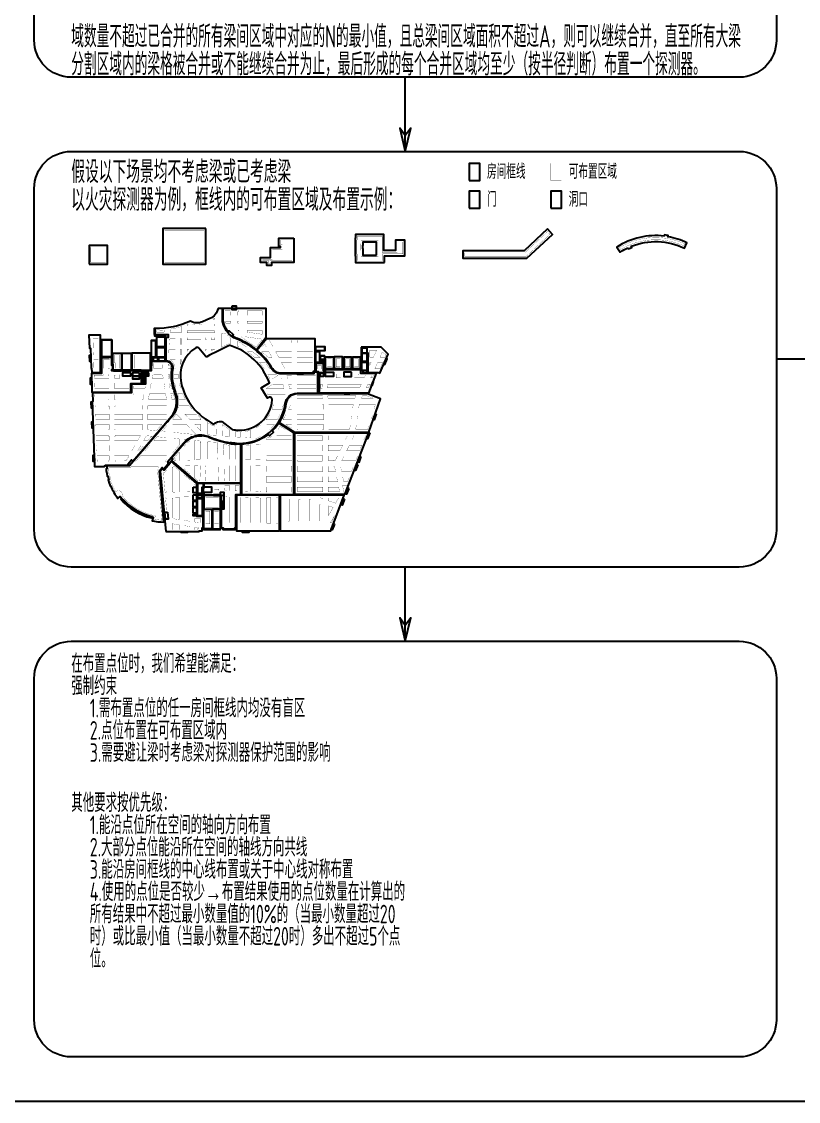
# Model space of a CAD drawing. Header units: millimetres. Extents: x 0 to 4164250, y 0 to 1261500.
# Drawn here: x 128868 to 338195, y 0 to 290994 of the extents above; entities that cross this region are included whole.
import ezdxf
from ezdxf.enums import TextEntityAlignment as Align

# ---------------------------------------------------------------- set-up
doc = ezdxf.new("R2010")
doc.units = ezdxf.units.MM
doc.header["$LTSCALE"] = 1000
doc.linetypes.add('HIDDEN', pattern=[9.525, 6.35, -3.175])
for name, color, linetype in [('AD-AREA-OUTL', 31, 'Continuous'), ('AE-HOLE', 201, 'Continuous'), ('C-SHET-SHET', 144, 'Continuous'), ('E-UNIV-DIAG', 2, 'Continuous'), ('E-UNIV-NOTE', 6, 'Continuous'), ('可布置区域', 3, 'Continuous'), ('可布置区域（吸顶）', 3, 'Continuous'), ('房间框线', 30, 'Continuous'), ('门窗框线', 114, 'Continuous')]:
    doc.layers.add(name, color=color, linetype=linetype)
doc.styles.add('TH-STYLE3', font='tssdeng.shx', dxfattribs={"width": 0.65, "bigfont": 'tssdchn.shx'})

msp = doc.modelspace()

# ---------------------------------------------------------------- linework, layer by layer
at = {"layer": 'AD-AREA-OUTL'}
for points in [[(151861.88, 171242.61), (151861.89, 170492.66), (151625.1, 170492.66), (151670.88, 170055.6), (151802.63, 169173.83), (151948.27, 168472.31), (152142.06, 168518.29), (152402.3, 167521.65), (152210.21, 167465.65), (152491.88, 166592.43), (152823.1, 165748.55), (152827.01, 165739.35), (152919.05, 165778.44, 0.060061963), (154801.45, 162515.44), (155465.5, 163046.98), (156099.43, 162280.87, 0.126743345), (163436.94, 157612.3), (163997.56, 157469.65), (164003.05, 157468.37), (164011.29, 157503.83), (164303.51, 157435.96), (164079.93, 156473.33), (164684.11, 156350.93), (165566.47, 156223.2), (166475.38, 156144.75), (167232.34, 156121.17), (166020.27, 169908.78), (166777.42, 170786.18), (167231.67, 170394.18), (168362.02, 171704.07), (168362.02, 172174.49), (168140.45, 172365.69), (172494.25, 177410.97, -0.152021144), (175622.01, 179359.31, -0.072967074), (177411.19, 179556.37, -0.095966598), (179708.77, 179024.87, 0.034470114), (182280.89, 178086.67, 0.033817269), (184956.69, 177507.27, 0.022939562), (186747.74, 177327.99, 0.026827212), (188161.36, 177315.25, 0.036888367), (189948.77, 177527.82, 0.063254514), (192949.41, 178517.06, 0.055680586), (195274.49, 179961.97, 0.040683964), (196766.94, 181348.47, 0.036628578), (197881.38, 182761.98, 0.014108749), (198267.3, 183369.13, 0.03662859), (199074.07, 184978.2, 0.063674577), (199910.91, 188069.68, -0.373636224), (203082.28, 190842.61), (208712.02, 190842.61), (208712.02, 196492.61), (207612.02, 196492.61), (207612.02, 196042.61), (198909, 196042.61, -0.263529203), (196163.82, 197597.46, 0.034531757), (194689.52, 199710.69, 0.024331231), (193493.41, 201055.79, 0.081947128), (188596.82, 204639.3, 0.024331231), (186952.97, 205372.61, -0.307417986), (182962.02, 211164.33), (182962.02, 213642.61), (181804.05, 213642.61, -0.246120268), (179632.51, 210963.75), (177632.51, 210101.7, -0.232535743), (174358.39, 210265.5, -0.108464558), (164812.02, 208292.61), (164812.02, 206692.61), (168362.02, 206692.61), (168362.02, 205892.61), (167762.02, 205892.61), (167762.02, 199592.61, -0.471872406), (169589.46, 197485.59, 0.086633803), (169610.79, 193613.2, 0.033564408), (170045.34, 191878.46, 0.008192837), (170442.36, 190715.32, -0.290445672), (168942.79, 184009.96, 0.036712269), (167766.82, 182647.21), (165337.44, 179832), (164161.46, 178469.25), (157925.26, 171242.61)], [(194712.02, 205729.38), (192127.29, 202576.79, 0.054873363), (188678.4, 204822.17, 0.02394224), (187034.54, 205555.47, -0.026927145), (186324.99, 205877.08, -0.03976702), (185650.08, 206299.17), (185946.49, 206621.89), (184841.74, 207636.56), (184553.14, 207322.33, -0.175482196), (183162.02, 211163.97), (183162.02, 213742.61), (194712.02, 213742.61)], [(182794.14, 183252.11), (185612.29, 181050.33, 0.02233398), (187298.79, 180907.03, 0.405015708), (196390.71, 189036, 0.630813976), (195319.93, 189644.64, -0.025087001), (195152.96, 189540.31), (193457.22, 192254.06), (195629.55, 193611.48, 0.234123038), (185096.92, 203693, 0.196520459), (184606.77, 203651.46, -0.000160731), (178815.11, 200692.62, -0.358308477), (178380.73, 200787.99, -0.000187057), (176668.18, 202966.63, 0.381789356), (175815.49, 203117.89, 0.320902462), (171852.13, 193635.48, 0.227112064), (180666.31, 182550.83, -0.193706044)], [(194859.31, 205592.61), (207912.02, 205592.61), (207912.02, 196692.61), (207412.02, 196692.61), (207412.02, 196242.61), (198908.82, 196242.61, -0.263559575), (196335.91, 197700.59, 0.034911741), (194839.15, 199843.74, 0.023703058), (193643.03, 201188.85, 0.024950908), (192279.51, 202450.65)], [(167762.02, 199392.61), (163837.33, 199392.61), (163812.02, 196842.61), (162262.02, 196842.61), (162262.02, 193292.61), (158512.02, 193292.61), (158512.02, 190942.61), (147941.53, 190942.61), (148022.02, 188589.11), (147922.56, 188585.71), (148518.64, 171142.61), (151175.62, 171142.65), (151175.62, 171242.63), (151462.02, 171242.63), (151462.02, 171442.61), (157833.68, 171442.61), (157492.99, 171736.6), (158472.97, 172872.22), (158813.66, 172578.23), (168791.37, 184140.63), (169188.22, 184600.5, 0.275125234), (170256.94, 190645.11, -0.015821003), (169854.03, 191820.13, -0.026668966), (169414.09, 193577, -0.093537814), (169392.38, 197519.62, 0.472698839)], [(198254.11, 182967.15), (202391.07, 180342.61), (222406.06, 180342.61), (225544.09, 189291.36), (222090.18, 190642.61), (203102.27, 190642.61, 0.375528552), (200108.36, 188042.33, -0.063674577), (199258.27, 184901.88, -0.03662859), (198438.38, 183266.64, -0.014094469)], [(169271.85, 173370.65), (169612.54, 173076.66), (169287.59, 172700.1), (176249.21, 166692.61), (187962.02, 166692.61), (187962.02, 177107.61, -0.021143232), (186727.81, 177128.79, -0.020165528), (184936.75, 177308.06, -0.070822888), (179627.95, 178843.24, 0.097129433), (177433.33, 179355.37, 0.072777057), (175644.15, 179158.31, 0.15346618), (172645.66, 177280.3)]]:
    msp.add_lwpolyline(points, format="xyb", close=True, dxfattribs=at)
for points in [[(185612.02, 214392.62), (186712.02, 214392.62), (186712.02, 213292.62), (185612.02, 213292.62)], [(150162.02, 196392.61), (150162.02, 206492.61), (147009.47, 206492.61), (147128.4, 203015.27), (147428.23, 203025.53), (147614.45, 197580.43), (147714.39, 197583.85), (147755.13, 196392.61)], [(153212.02, 200642.61), (150362.02, 200642.61), (150362.02, 205242.61), (153212.02, 205242.61)], [(165062.02, 205092.61), (163812.02, 205092.61), (163812.02, 200592.61), (165062.02, 200592.61)], [(164812.02, 206592.61), (167561.48, 206592.61), (167561.48, 206192.61), (164812.02, 206192.61)], [(165262.02, 203392.61), (167562.02, 203392.61), (167562.02, 205992.61), (165262.02, 205992.61)], [(153412.02, 201632.61), (155762.02, 201632.61), (155762.02, 197042.61), (153562.02, 197042.61), (153562.02, 198542.61), (153412.02, 198542.61)], [(155962.02, 201632.61), (158412.02, 201632.61), (158412.02, 197042.61), (155962.02, 197042.61)], [(163612.02, 201632.61), (158612.02, 201632.61), (158612.02, 197042.61), (163612.02, 197042.61)], [(165262.02, 203192.61), (167562.02, 203192.61), (167562.02, 200592.61), (165262.02, 200592.61)], [(208112.02, 203442.61), (210562.02, 203442.61), (210562.02, 202292.61), (208112.02, 202292.61)], [(209112.02, 199092.61), (208112.02, 199092.61), (208112.02, 202092.61), (209112.02, 202092.61)], [(210562.02, 200942.61), (209312.02, 200942.61), (209312.02, 199942.61), (210562.02, 199942.61)], [(220362.02, 203212.61), (220362.02, 201742.61), (222162.02, 201742.61), (222162.02, 196442.61), (224919.74, 196442.61), (225434.08, 196233.14), (227630.68, 201341.13), (225759.21, 203212.61)], [(221962.04, 201542.61), (220362.02, 201542.61), (220362.02, 199442.61), (221962.04, 199442.61)], [(161212.02, 196842.61), (153212.02, 196842.61), (153212.02, 197242.61), (153462.02, 197242.61), (153462.02, 198342.61), (153212.02, 198342.61), (153212.02, 200442.61), (150362.02, 200442.61), (150362.02, 196192.61), (147661.92, 196192.61), (147834.63, 191142.61), (158312.02, 191142.61), (158312.02, 193492.61), (161212.02, 193492.61)], [(167562.02, 200392.61), (163812.02, 200392.61), (163812.02, 199592.61), (167562.02, 199592.61)], [(208112.02, 198892.61), (208112.02, 196692.61), (208812.02, 196692.61), (208812.02, 196442.61), (210562.02, 196442.61), (210562.02, 198892.61)], [(209312.02, 199742.61), (210562.02, 199742.61), (210562.02, 199092.61), (209312.02, 199092.61)], [(210762.02, 200612.61), (212912.02, 200612.61), (212912.02, 197452.61), (210762.02, 197452.61)], [(213112.02, 197442.61), (215362.02, 197442.61), (215362.02, 200612.61), (213112.02, 200612.61)], [(215662.02, 197432.61), (217812.02, 197432.61), (217812.02, 200602.61), (215662.02, 200602.61)], [(218012.02, 197432.61), (220162.02, 197432.61), (220162.02, 200602.61), (218012.02, 200602.61)], [(221962.02, 196442.61), (221961.8, 199242.18), (220362.02, 199242.61), (220362.02, 196942.62), (220862.04, 196942.61), (220862.04, 196442.61)], [(162062.02, 196842.61), (161412.02, 196842.61), (161412.02, 193492.61), (162062.02, 193492.61)], [(222329.52, 190842.61), (209012.02, 190842.61), (209012.02, 196042.61), (209262.02, 196042.61), (209262.02, 196342.61), (210062.02, 196342.61), (210062.01, 196242.61), (210762.01, 196242.61), (210762.02, 197242.61), (220162.02, 197242.61), (220162.02, 196242.61), (224390.67, 196242.61)], [(202462.02, 180142.61), (222379.19, 180142.61), (215867.03, 163542.61), (202462.02, 163542.61)], [(167704.93, 153592.61), (176762.02, 153592.61), (176762.02, 153792.61), (177562.02, 153792.61), (177562.02, 154542.61), (177762.02, 154542.61), (177762.02, 157592.61), (176112.02, 157592.61), (176112.02, 166546.82), (169156.93, 172548.69), (168763.22, 172092.45), (168876.78, 171994.45), (167252.42, 170112.1), (166798.17, 170504.1), (166226.9, 169842.1)], [(176312.02, 163892.61), (177562.02, 163892.61), (177562.02, 165492.61), (177862.02, 165492.61), (177862.02, 166492.61), (176312.02, 166492.61)], [(187962.02, 163542.61), (187962.02, 166492.61), (177962.02, 166492.61), (177962.02, 165292.61), (177762.02, 165292.61), (177762.04, 164192.62), (177962, 164192.62), (177962.02, 163442.61), (182462.01, 163442.61), (182462.02, 164192.61), (183362.02, 164192.61), (183362.02, 159592.61), (182662.02, 159592.61), (182662.02, 154542.61), (183162.05, 154542.61), (183162.05, 154342.61), (186362.05, 154342.51), (186362.05, 154542.61), (186562.02, 154542.61), (186562.02, 163542.61)], [(176312.02, 163692.61), (177762.02, 163692.61), (177762.02, 162642.61), (176312.02, 162642.61)], [(177962.02, 159572.61), (182462.02, 159572.61), (182462.02, 163242.61), (177962.02, 163242.61)], [(183262.02, 161692.61), (182662.02, 161692.61), (182662.02, 163392.62), (183262.02, 163392.62)], [(198362.02, 163342.61), (186762.02, 163342.61), (186762.02, 153792.61), (198362.02, 153792.61)], [(215787.87, 163342.61), (198562.02, 163342.61), (198562.02, 153792.61), (212156.7, 153792.61)], [(176312.02, 162442.61), (177762.02, 162442.61), (177762.02, 157792.61), (176312.02, 157792.61)], [(183262.02, 161492.61), (182662.02, 161492.61), (182662.02, 159792.61), (183262.02, 159792.61)], [(177962.02, 159572.61), (180112.02, 159572.61), (180112.02, 154342.61), (177962.02, 154342.61)], [(180311.5, 154342.61), (182462.02, 154342.61), (182462.02, 159572.61), (180311.5, 159572.61)]]:
    msp.add_lwpolyline(points, close=True, dxfattribs=at)
msp.add_lwpolyline([(188162.02, 177115.07), (188162.02, 163542.61), (202262.02, 163542.61), (202262.02, 180187.62), (198146.25, 182798.72, -0.003830145), (198038.85, 182637.83, -0.03568477), (196924.41, 181224.32, -0.013480636), (196452.51, 180733.69), (196755.44, 180387.23), (195626.2, 179399.9), (195323.29, 179746.35, -0.11787199), (189972.45, 177328.7, -0.035684688), (188185.04, 177116.14, -0.000456264), (188162.02, 177115.07, 1.218045454)], format="xyb", dxfattribs=at)
at = {"layer": 'AE-HOLE'}
for points in [[(271478.84, 240679.94), (274328.84, 240679.94), (274328.84, 245279.94), (271478.84, 245279.94)], [(150362.02, 200642.61), (153212.02, 200642.61), (153212.02, 205242.61), (150362.02, 205242.61)], [(165062.02, 200592.6), (163912.02, 200592.6), (163912.02, 205092.6), (165062.02, 205092.6)], [(165262.02, 203392.61), (167562.02, 203392.61), (167562.02, 205992.61), (165262.02, 205992.61)], [(167562.02, 203192.61), (165262.02, 203192.61), (165262.02, 200592.61), (167562.02, 200592.61)], [(210462.02, 202292.6), (208112.02, 202292.6), (208112.02, 203442.61), (210462.02, 203442.61)], [(208112.02, 202092.6), (209112.02, 202092.6), (209112.02, 199092.6), (208112.02, 199092.6)], [(209312.02, 200942.61), (210462.02, 200942.61), (210462.02, 199942.61), (209312.02, 199942.61)], [(220562.01, 199442.48), (221962.48, 199442.48), (221962.48, 201542.71), (220562.01, 201542.71)], [(221962.02, 202942.6), (220562.02, 202942.6), (220562.02, 201742.58), (221962.02, 201742.58)], [(165562.36, 200392.65), (164362.02, 200392.65), (164362.02, 199592.57), (165562.36, 199592.57)], [(167562.02, 200392.61), (165761.98, 200392.61), (165761.98, 199592.43), (167562.02, 199592.43)], [(209312.02, 199742.61), (210462.02, 199742.61), (210462.02, 199092.61), (209312.02, 199092.61)], [(210462.02, 198892.6), (210112.02, 198892.6), (210112.02, 196942.59), (210462.02, 196942.59)], [(220562.06, 199242.55), (221961.98, 199242.55), (221961.98, 196942.67), (220562.06, 196942.67)], [(160613.59, 195342.61), (158712.02, 195342.61), (158712.02, 194692.6), (160613.59, 194692.6)], [(162012.02, 196242.61), (161412.02, 196242.61), (161412.02, 195542.61), (162012.02, 195542.61)], [(163162.02, 196342.6), (162562.04, 196342.6), (162562.04, 195542.64), (163162.02, 195542.64)], [(209362.11, 196242.61), (210212.02, 196242.61), (210212.02, 195392.63), (209362.11, 195392.63)], [(210762.02, 196542.6), (212912.02, 196542.6), (212912.02, 195392.6), (210762.02, 195392.6)], [(176312.02, 163892.61), (177562.02, 163892.61), (177562.02, 165492.61), (177862.02, 165492.61), (177862.02, 166492.61), (176312.02, 166492.61)], [(175062.02, 165492.61), (176112.02, 165492.61), (176112.02, 164042.61), (175062.02, 164042.61)], [(175062.03, 163492.61), (176112.02, 163492.61), (176112.02, 161942.61), (175062.03, 161942.61)], [(177561.84, 163392.58), (176312.02, 163392.58), (176312.02, 162642.61), (177561.84, 162642.61)], [(177962.02, 165492.59), (177962.02, 165292.61), (177762.02, 165292.61), (177762.04, 164192.63), (180112.02, 164192.6), (180112.02, 165492.67)], [(175062.07, 161742.6), (176112.02, 161742.6), (176112.02, 160242.61), (175062.07, 160242.61)], [(176312.02, 162442.61), (177562.04, 162442.61), (177562.04, 157792.6), (176312.02, 157792.6)], [(175062.02, 160042.61), (176112.02, 160042.61), (176112.02, 158492.6), (175062.02, 158492.6)], [(175062.06, 158292.6), (176112.02, 158292.6), (176112.02, 157792.61), (175062.06, 157792.61)]]:
    msp.add_lwpolyline(points, close=True, dxfattribs=at)
msp.add_lwpolyline([(182794.14, 183252.11), (185612.29, 181050.33, 0.02233398), (187298.79, 180907.03, 0.405015708), (196390.71, 189036, 0.630813976), (195319.93, 189644.64, -0.025087001), (195152.96, 189540.31), (193457.22, 192254.06), (195629.55, 193611.48, 0.234123038), (185096.92, 203693, 0.196520459), (184606.77, 203651.46, -0.000160731), (178815.11, 200692.62, -0.358308477), (178380.73, 200787.99, -0.000187057), (176668.18, 202966.63, 0.381789356), (175815.49, 203117.89, 0.320902462), (171852.13, 193635.48, 0.227112064), (180666.31, 182550.83, -0.193706044)], format="xyb", close=True, dxfattribs=at)
for points, elevation in [([(158312.02, 196342.6), (156062.02, 196342.6), (156062.02, 195542.61), (158312.02, 195542.61)], 0), ([(160611.97, 196342.6), (158712.03, 196342.6), (158712.03, 195542.63), (160611.97, 195542.63)], 0), ([(217812.02, 196542.6), (215662.02, 196542.6), (215662.02, 195392.57), (217812.02, 195392.57)], 0), ([(168200.11, 158815.57), (168366.49, 156922.87), (167669.28, 156861.57), (167503.93, 158754.36)], -0.01)]:
    msp.add_lwpolyline(points, close=True, dxfattribs=dict(at, elevation=elevation))
at = {"layer": 'C-SHET-SHET'}
msp.add_lwpolyline([(0, 1261500), (594500, 1261500), (594500, 0), (0, 0)], close=True, dxfattribs=at)
at = {"layer": 'E-UNIV-DIAG'}
for points in [[(322250, 276000), (142250, 276000, -0.414213562), (132250, 286000), (132250, 378000, -0.414213562), (142250, 388000), (322250, 388000, -0.414213562), (332250, 378000), (332250, 286000, -0.414213562)], [(322250, 144000), (142250, 144000, -0.414213562), (132250, 154000), (132250, 246000, -0.414213562), (142250, 256000), (322250, 256000, -0.414213562), (332250, 246000), (332250, 154000, -0.414213562)], [(322250, 12000), (142250, 12000, -0.414213562), (132250, 22000), (132250, 114000, -0.414213562), (142250, 124000), (322250, 124000, -0.414213562), (332250, 114000), (332250, 22000, -0.414213562)]]:
    msp.add_lwpolyline(points, format="xyb", close=True, dxfattribs=at)
for points in [[(232250, 256000), (232250, 276000)], [(232250, 256000), (233750, 262276.24), (232250, 260276.24), (230750, 262276.24), (232250, 256000)], [(382250, 200000), (332250, 200000)], [(232250, 124000), (232250, 144000)], [(232250, 124000), (233750, 130276.24), (232250, 128276.24), (230750, 130276.24), (232250, 124000)]]:
    msp.add_lwpolyline(points, dxfattribs=at)
at = {"layer": '可布置区域', "linetype": 'HIDDEN', "const_width": 50, "elevation": 0}
for points in [[(185162.02, 212792.62), (185112.02, 212792.62), (185112.02, 213242.61), (183662.02, 213242.61), (183662.02, 211842.61), (185162.02, 211842.61)], [(187362.02, 213042.61), (187212.02, 213042.61), (187212.02, 212792.62), (187162.02, 212792.62), (187162.02, 211842.61), (187362.02, 211842.61)], [(193712.04, 212992.62), (193712.02, 212992.62), (193712.02, 213042.61), (189662.02, 213042.61), (189662.02, 211842.61), (193712.04, 211842.61)], [(187362.02, 210242.61), (187162.02, 210242.61), (187162.02, 209742.61), (187362.02, 209742.61)], [(193712.04, 210242.61), (189662.02, 210242.61), (189662.02, 209742.61), (193712.04, 209742.61)], [(180862.02, 207657.6), (173462.02, 207657.61), (173462.02, 207102.61), (180862.02, 207102.6)], [(187362.02, 207742.61), (187212.02, 207742.61), (187212.02, 207654.32), (187362.02, 207632.89)], [(193712.04, 207742.61), (189662.02, 207742.61), (189662.02, 207304.31), (193712.04, 206725.72)], [(170312.02, 205492.61), (168862.02, 205492.61), (168862.02, 205392.61), (168713.2, 205392.61), (168637.69, 203942.6), (170312.02, 203942.6)], [(171962.02, 205492.61), (171612.02, 205492.61), (171612.02, 203942.6), (171962.02, 203942.6)], [(177212.02, 205802.61), (173462.02, 205802.61), (173462.02, 205242.62), (177212.02, 205242.61)], [(178739.72, 205802.61), (178512.02, 205802.61), (178512.02, 205242.61), (178739.72, 205242.61)], [(180862.02, 205802.6), (180039.72, 205802.61), (180039.72, 205242.61), (180862.02, 205242.61)], [(194341.32, 204173.82), (193617.77, 203292.61), (194820.62, 203292.61)], [(201662.02, 204592.62), (201512.02, 204592.62), (201512.02, 205092.61), (195662.93, 205092.61), (196641.98, 203292.61), (201662.02, 203292.61)], [(207312.02, 205092.61), (203212.02, 205092.61), (203212.02, 204592.62), (203062.02, 204592.62), (203062.02, 203292.61), (207312.02, 203292.61)], [(155262.02, 201132.61), (153912.02, 201132.61), (153912.02, 199042.61), (154062.02, 199042.61), (154062.02, 197592.61), (154112.02, 197592.61), (154112.02, 197542.61), (155262.02, 197542.61)], [(157812.02, 201132.61), (156462.02, 201132.61), (156462.02, 197542.61), (157812.02, 197542.61)], [(163112.02, 201132.61), (159212.02, 201132.61), (159212.02, 197592.61), (159212.02, 197592.61), (159212.02, 197542.61), (162727.58, 197542.61), (162727.58, 197542.61), (163112.02, 197542.61)], [(170312.02, 202642.6), (168569.99, 202642.6), (168491.88, 201142.6), (170312.02, 201142.6)], [(171962.02, 202642.6), (171612.02, 202642.6), (171612.02, 201142.6), (171962.02, 201142.6)], [(173959.99, 202714.94), (173462.02, 202714.94), (173462.02, 202188.94)], [(178739.72, 202714.94), (178512.02, 202714.94), (178512.02, 202221.65), (178739.72, 202221.65)], [(180862.02, 202714.94), (180039.72, 202714.94), (180039.72, 202260.46), (180862.02, 202680.55)], [(201662.02, 201992.61), (197349.07, 201992.61), (198164.95, 200492.61), (201662.02, 200492.61)], [(207312.02, 201992.61), (203062.02, 201992.61), (203062.02, 200492.61), (207312.02, 200492.61)], [(224517.23, 202442.6), (222712.02, 202442.6), (222712.02, 200542.62), (223679.44, 200542.62)], [(227037.44, 201227.27), (226790.96, 201473.75), (226007.91, 201857.6), (225428.08, 200542.62), (226743.02, 200542.62)], [(166972.82, 198892.6), (164412.02, 198892.6), (164412.02, 197542.61), (164462.02, 197542.61), (164462.02, 197492.61), (166562.12, 197492.61), (166562.12, 197542.69), (166902.53, 197542.69)], [(201662.02, 199192.61), (198872.04, 199192.61), (199769.5, 197542.61), (200312.02, 197542.61), (200312.02, 197392.6), (201662.02, 197392.6)], [(207312.02, 199192.61), (203062.02, 199192.61), (203062.02, 197392.6), (207312.02, 197392.6)], [(209612.02, 198392.61), (208612.02, 198392.61), (208612.02, 197392.6), (209562.01, 197392.6), (209562.01, 197442.62), (209612.02, 197442.62)], [(212412.02, 200112.61), (211262.04, 200112.61), (211262.04, 197952.61), (212412.02, 197952.61)], [(213612.02, 200112.61), (213612.02, 197942.61), (214762.02, 197942.61), (214762.02, 198702.62), (214762.02, 200112.61)], [(217312.02, 200102.61), (216162.02, 200102.61), (216162.02, 197932.61), (217312.02, 197932.61)], [(219662.02, 198702.61), (219662.02, 200102.61), (218512.02, 200102.61), (218512.02, 197932.61), (219662.02, 197932.61)], [(223062.12, 199142.62), (222712.02, 199142.62), (222712.02, 198348.66)], [(226140.98, 199142.62), (224810.76, 199142.62), (224061.14, 197442.6), (225409.92, 197442.6)], [(155362.02, 195842.6), (154112.02, 195842.6), (154112.02, 195692.61), (153912.02, 195692.61), (153912.02, 194892.6), (155362.02, 194892.6)], [(166885.25, 195842.69), (166562.12, 195842.69), (166562.12, 195892.61), (164462.02, 195892.61), (164462.02, 195842.61), (164175.65, 195842.61), (164011.66, 194892.6), (167032.17, 194892.6)], [(201662.02, 195542.61), (200350.46, 195542.61), (200532.61, 194692.6), (201662.02, 194692.6)], [(208212.02, 195792.6), (208112.02, 195792.6), (208112.02, 195542.61), (203062.02, 195542.61), (203062.02, 194692.6), (208212.02, 194692.6)], [(214862.02, 195742.62), (214762.02, 195742.62), (214762.02, 196042.6), (213612.02, 196042.6), (213612.02, 194992.6), (214862.02, 194992.6)], [(221541.49, 195742.6), (220862.02, 195742.6), (219662.02, 195742.61), (219662.02, 196042.6), (218512.02, 196042.6), (218512.02, 194992.6), (221197.15, 194992.6)], [(223664.64, 195742.6), (223302.07, 195742.6), (222957.72, 194992.6), (223378.37, 194992.6)], [(157812.02, 193592.6), (153912.02, 193592.6), (153912.02, 192142.6), (157812.02, 192142.6)], [(162228.46, 192792.61), (159012.02, 192792.61), (159012.02, 192142.6), (162116.25, 192142.6)], [(167233.21, 193592.6), (163787.26, 193592.6), (163528.33, 192092.6), (167465.18, 192092.6)], [(168929.64, 193592.6), (168649.85, 193592.6), (168881.82, 192092.6), (169277.56, 192092.6)], [(199298.56, 193292.6), (196628.88, 193292.6), (194788.58, 192142.65), (199544.98, 192142.65)], [(198983.3, 194763.8), (198869.35, 194692.6), (198998.56, 194692.6)], [(201662.02, 193292.6), (200832.61, 193292.6), (201079.03, 192142.65), (201662.02, 192142.65)], [(208212.02, 193292.6), (203062.02, 193292.6), (203062.02, 192142.65), (208212.02, 192142.65)], [(209856.62, 193292.6), (209512.02, 193292.6), (209512.02, 192142.65), (209907.24, 192142.65)], [(220416.65, 193292.6), (211257.97, 193292.6), (211302, 192292.65), (219957.55, 192292.65)], [(222729.49, 193292.6), (222177.22, 193292.6), (221718.13, 192292.65), (222347.81, 192292.65)], [(167666.22, 190792.6), (163303.92, 190792.6), (163019.1, 189142.61), (167861.87, 189142.6), (167861.87, 189142.61), (167921.38, 189142.61)], [(199844.98, 190742.65), (194991.24, 190742.65), (195085, 190592.61), (199877.13, 190592.61)], [(218970.43, 190142.61), (211396.65, 190142.61), (211425.27, 189492.62), (218311.9, 189492.61), (218311.9, 189492.62), (218672.01, 189492.62)], [(221995.86, 190142.61), (220731, 190142.61), (220432.57, 189492.6), (223657.34, 189492.6)], [(167962.02, 187442.61), (162862.02, 187442.61), (162862.02, 186492.6), (167962.02, 186492.6)], [(201662.02, 187742.61), (201391.15, 187742.61), (200784.01, 186542.61), (201662.02, 186542.61)], [(210212.02, 187792.62), (209912.02, 187792.62), (209912.02, 187842.6), (203062.02, 187842.6), (203062.02, 186492.61), (210212.02, 186492.61)], [(224175.6, 187792.6), (219848.73, 187792.6), (219691.59, 186692.61), (223933.25, 186692.61)], [(167962.02, 185192.6), (162862.02, 185192.6), (162862.02, 183692.6), (167744.32, 183692.6), (167962.02, 183944.88)], [(201662.02, 185142.61), (200075.69, 185142.61), (199342.07, 183692.63), (201662.02, 183692.63)], [(210212.02, 185192.61), (203062.02, 185192.61), (203062.02, 183692.63), (210212.02, 183692.63)], [(217832.49, 184992.61), (211612.02, 184992.61), (211612.02, 183892.63), (217675.35, 183892.63)], [(223506.8, 184992.61), (219448.73, 184992.61), (219291.59, 183892.63), (223121.08, 183892.63)], [(166622.49, 182392.6), (162862.02, 182392.6), (162862.02, 181092.62), (163012.02, 181092.62), (163012.02, 180962.07), (165200.38, 180744.62)], [(167962.02, 182108.11), (166660.23, 180599.55), (167962.02, 180470.2)], [(177162.02, 182392.6), (175543.5, 182392.6), (177162.02, 180707.46)], [(184912.02, 180962.93), (183011.76, 182447.58), (183123.64, 179240.19), (184912.02, 179142.69)], [(198482.34, 181993.38), (198001.29, 181042.6), (199981.01, 181042.6)], [(210212.02, 182392.63), (203062.02, 182392.63), (203062.02, 181092.62), (203212.02, 181092.62), (203212.02, 180942.61), (209912.02, 180942.61), (209912.02, 181092.62), (210212.02, 181092.62)], [(217432.49, 182192.63), (211612.02, 182192.63), (211612.02, 181092.61), (217111.95, 181092.6), (217111.95, 181092.62), (217275.35, 181092.62)], [(222524.95, 182192.63), (219048.74, 182192.63), (218891.59, 181092.59), (222139.2, 181092.59)], [(152462.02, 179292.62), (152262.02, 179292.62), (152262.02, 179442.61), (148985.21, 179442.61), (149031.38, 178092.61), (152462.02, 178092.61)], [(160905.49, 179442.61), (154062.02, 179442.61), (154062.02, 179292.62), (153862.02, 179292.62), (153862.02, 178092.61), (160142.1, 178092.61)], [(163922.45, 179263.73), (162625.31, 179392.62), (162485.56, 179392.62), (161750.43, 178092.61), (162911.84, 178092.61)], [(167962.02, 178862.32), (165382.3, 179118.66), (164540, 178142.59), (164496.87, 178092.61), (167962.02, 178092.61)], [(171312.02, 178529.43), (169562.02, 178703.32), (169562.02, 174778.36), (171312.02, 176806.3)], [(177162.02, 177667.61), (177012.02, 177667.61), (177012.02, 177963.02), (175562.03, 178107.11), (175562.03, 172858.81), (177112.02, 172922.63), (177112.02, 173142.61), (177162.02, 173142.61)], [(210062.02, 179392.62), (209912.02, 179392.62), (209912.02, 179542.61), (203212.02, 179542.61), (203212.02, 179392.62), (203062.02, 179392.62), (203062.02, 178192.6), (210062.02, 178192.6)], [(216656.93, 179392.6), (211462.02, 179392.61), (211462.02, 178242.6), (216095.62, 178242.6)], [(221547.86, 179392.59), (218437.35, 179392.59), (217876.04, 178242.6), (221096.72, 178242.6)], [(152462.02, 176792.61), (149075.85, 176792.61), (149127.15, 175292.61), (152462.02, 175292.61)], [(159406.98, 176792.61), (153862.02, 176792.61), (153862.02, 175292.61), (158558.76, 175292.61)], [(161790.01, 176792.61), (161015.31, 176792.61), (160167.1, 175292.61), (160495.59, 175292.61)], [(167962.02, 176792.61), (163375.04, 176792.61), (162080.62, 175292.61), (167962.02, 175292.61)], [(171312.02, 174969.53), (169977.05, 173422.53), (170317.74, 173128.54), (169992.79, 172751.98), (170128.27, 172635.07), (171312.02, 172683.82)], [(193212.02, 176892.61), (193162.02, 176892.61), (193162.02, 176990.4), (191962.02, 177055.82), (191962.02, 172999.13), (193162.02, 172995.39), (193162.02, 173042.6), (193212.02, 173042.6)], [(201662.02, 176892.6), (194912.02, 176892.6), (194912.02, 175292.62), (201662.02, 175292.62)], [(210062.02, 176892.6), (203062.02, 176892.6), (203062.02, 175292.62), (210062.02, 175292.62)], [(215412.29, 176842.6), (211462.02, 176842.6), (211462.02, 175342.62), (214680.16, 175342.62)], [(220547.5, 176842.6), (217192.71, 176842.6), (216460.58, 175342.62), (219959.06, 175342.62)], [(152462.02, 173992.61), (149171.61, 173992.61), (149226.33, 172392.59), (152262.02, 172392.59), (152262.02, 172742.61), (152462.02, 172742.61)], [(157823.64, 173992.61), (153862.02, 173992.61), (153862.02, 172742.61), (154062.02, 172742.61), (154062.02, 172392.6), (156562.02, 172392.6), (156562.02, 172692.61), (157088.52, 172692.61)], [(167962.02, 172924.25), (167962.02, 173992.61), (160958.79, 173992.61), (159578.07, 172392.6), (167503.24, 172392.6)], [(201662.02, 173992.62), (194912.02, 173992.62), (194912.02, 173042.6), (194962.02, 173042.6), (194962.02, 172642.6), (201512.02, 172642.6), (201512.02, 172692.62), (201662.02, 172692.62)], [(210062.02, 173992.62), (203062.02, 173992.62), (203062.02, 172692.62), (203212.02, 172692.62), (203212.02, 172542.6), (209912.02, 172542.6), (209912.02, 172692.62), (210062.02, 172692.62)], [(213996.83, 173942.62), (211462.02, 173942.62), (211462.02, 172692.62), (211612.02, 172692.62), (211612.02, 172642.61), (213012.02, 172642.61), (213012.02, 172692.61), (213386.71, 172692.61)], [(219409.84, 173942.62), (215777.25, 173942.62), (215142.72, 172642.61), (218899.85, 172642.61)], [(168062.02, 170284.97), (167304.3, 169406.9), (167048.87, 169627.33), (167534.68, 164101.05), (167862.02, 164113.79), (167862.02, 164342.61), (168062.02, 164342.61)], [(171312.02, 170028.52), (170035.62, 171129.99), (169662.02, 171114.61), (169662.02, 170942.62), (169462.02, 170942.62), (169462.02, 164342.61), (169662.02, 164342.61), (169662.02, 164183.82), (171312.02, 164248.01)], [(174262.03, 171304.01), (172612.02, 171236.07), (172612.02, 170491.73), (174262.03, 169067.87)], [(174262.03, 167482.83), (172612.02, 168906.7), (172612.02, 164298.59), (174262.03, 164362.79)], [(177107.6, 171421.18), (175562.03, 171357.54), (175562.03, 167946.04), (176435.12, 167192.61), (176906.24, 167192.61)], [(181798.57, 171330.78), (178505.37, 171341.04), (178307.83, 167192.61), (181942.92, 167192.61)], [(184912.02, 171321.08), (183399.72, 171325.79), (183543.9, 167192.61), (184912.02, 167192.61)], [(187462.02, 171313.14), (186412.02, 171316.41), (186412.02, 167192.61), (187462.02, 167192.61)], [(190562.02, 171303.48), (189162.02, 171307.84), (189162.02, 164446.14), (190562.02, 164402.39)], [(193362.81, 171242.6), (193162.02, 171242.6), (193162.02, 171295.38), (191962.02, 171299.12), (191962.02, 164358.64), (193162.02, 164321.14), (193162.02, 164342.62), (193373.71, 164342.62)], [(201612.02, 170992.62), (201512.02, 170992.62), (201512.02, 171242.6), (194962.02, 171242.6), (194962.02, 171242.6), (194762.81, 171242.6), (194765.26, 169692.61), (201612.02, 169692.61)], [(210062.02, 170992.62), (209912.02, 170992.62), (209912.02, 171142.6), (203212.02, 171142.6), (203212.02, 170992.62), (203112.02, 170992.62), (203112.02, 169742.61), (210062.02, 169742.61)], [(213217.84, 170992.61), (213012.02, 170992.61), (213012.02, 171042.61), (211612.02, 171042.61), (211612.02, 170992.62), (211462.02, 170992.62), (211462.02, 169742.61), (213470.81, 169742.61)], [(218272.17, 171042.61), (214840.16, 171042.61), (215103.25, 169742.61), (217762.18, 169742.61)], [(175612.02, 166317.86), (175562.03, 166361), (175562.03, 166242.59), (175612.02, 166242.59)], [(184912.02, 165992.61), (183585.76, 165992.61), (183631.1, 164692.57), (183862.02, 164692.55), (183862.02, 164611.77), (184912.02, 164578.96)], [(187462.02, 165992.61), (186412.02, 165992.61), (186412.02, 164532.08), (187462.02, 164499.27)], [(201612.02, 168392.61), (194767.32, 168392.61), (194769.69, 166892.61), (201612.02, 166892.61)], [(210062.02, 168342.61), (203112.02, 168342.61), (203112.02, 166942.61), (210062.02, 166942.61)], [(213754.14, 168342.61), (211462.02, 168342.61), (211462.02, 166942.61), (214037.47, 166942.61)], [(216847.78, 166042.61), (215341.91, 166042.61), (215797.26, 163792.62), (215912.02, 163792.62), (215965.11, 163792.62)], [(217212.97, 168342.61), (215386.58, 168342.61), (215669.91, 166942.61), (216663.75, 166942.61)], [(174262.03, 162961.73), (172612.02, 162897.53), (172612.02, 156585.19), (174262.03, 156326.56)], [(182019.67, 164992.59), (180812.02, 164992.59), (180812.02, 164692.62), (181768.3, 164692.62), (181768.3, 164692.62), (182030.13, 164692.62)], [(201612.02, 165592.61), (194771.74, 165592.61), (194773.72, 164342.62), (194962.02, 164342.62), (194962.02, 164142.6), (201512.01, 164142.6), (201512.01, 164392.62), (201612.02, 164392.62)], [(210062.02, 165542.61), (203112.02, 165542.61), (203112.02, 164392.62), (203212.01, 164392.62), (203212.01, 164292.61), (209911.87, 164292.6), (209911.87, 164292.61), (210062.02, 164292.61)], [(214320.8, 165542.61), (211462.02, 165542.61), (211462.02, 164292.61), (214573.77, 164292.59)], [(168061.52, 162542.61), (167862.02, 162542.61), (167862.02, 162712.73), (167657.43, 162704.77), (167939.57, 159495.36), (168058.77, 159505.84)], [(171312.02, 162846.95), (169662.02, 162782.76), (169662.02, 162542.61), (169461.51, 162542.61), (169456.87, 157442.61), (169662.02, 157442.61), (169662.02, 157047.57), (171312.02, 156788.95)], [(181962.02, 160992.81), (181962.02, 160992.81), (181962.02, 161892.61), (181962.02, 162742.61), (178462.02, 162742.61), (178462.02, 160072.61), (180112.02, 160072.61), (181962.02, 160072.61)], [(184912.02, 162878.13), (183862.02, 162910.94), (183862.02, 159092.61), (183761.63, 159092.61), (183761.63, 155942.62), (184912.02, 155942.62)], [(187762.02, 162789.06), (187262.02, 162804.69), (187262.02, 155942.6), (187762.02, 155942.6)], [(190562.02, 162701.56), (189162.02, 162745.31), (189162.02, 155942.6), (190562.02, 155942.6)], [(196012.02, 162742.6), (194962.02, 162742.6), (194962.02, 162542.62), (194862.02, 162542.62), (194862.02, 155942.61), (194962.02, 155942.61), (194962.02, 155842.61), (196012.02, 155842.61)], [(197862.02, 162742.6), (197512.02, 162742.6), (197512.02, 155842.6), (197862.02, 155842.6)], [(201162.01, 162192.62), (201012.01, 162192.62), (201012.01, 162242.6), (200762.02, 162242.6), (200762.02, 156342.6), (201012.02, 156342.6), (201012.02, 156392.62), (201162.02, 156392.62)], [(203962.02, 162192.61), (203562.01, 162192.61), (203562.02, 156392.62), (203962.02, 156392.62)], [(206762.02, 162192.6), (206362.02, 162192.6), (206362.02, 156392.6), (206762.02, 156392.6)], [(209962.02, 162592.61), (209912.02, 162592.61), (209912.02, 162692.6), (209266.38, 162692.6), (209962.02, 162444.42)], [(209462.02, 160711.68), (209162.02, 160818.71), (209162.02, 156392.61), (209412.01, 156392.61), (209412.01, 156392.62), (209462.02, 156392.62)], [(214327.23, 162692.59), (211612.02, 162692.59), (211612.02, 162592.61), (211562.02, 162592.61), (211562.02, 161873.61), (213470.23, 161192.84)], [(212815.07, 160046.32), (211562.02, 160493.35), (211562.02, 157853.52)], [(179612.02, 159072.61), (178462.02, 159072.61), (178462.02, 155942.75), (178462.04, 155942.75), (178462.04, 155642.61), (179612.02, 155642.61)], [(181962.02, 159072.61), (180811.5, 159072.61), (180811.5, 155642.61), (181962.02, 155642.61), (181962.02, 156202.21), (181962.02, 156202.21), (181962.02, 157102.61)], [(213148.67, 157808.35), (212053.95, 155892.61), (212420.26, 155892.61)], [(171312.02, 155376.53), (169623.18, 155642.61), (169455.26, 155642.61), (169453.85, 154092.61), (171312.02, 154092.61)], [(174262.03, 154909.47), (172612.02, 155168.09), (172612.02, 154092.61), (174262.03, 154092.61)], [(177062.04, 157092.6), (175562.03, 157092.6), (175562.03, 156122.8), (176711.72, 155942.6), (177062.04, 155942.6)], [(176662.04, 154292.61), (176662.04, 154533.29), (175562.03, 154705.71), (175562.03, 154092.61), (176262.02, 154092.61), (176262.02, 154292.61)]]:
    msp.add_lwpolyline(points, close=True, dxfattribs=at)
for points in [[(180862.02, 209242.61), (180862.02, 209512.6), (177488.99, 209512.61, -0.161517078), (174835.05, 209512.61), (173868.42, 209512.61, -0.004705401), (173462.02, 209351.24), (173462.02, 208957.61), (180862.02, 208957.6)], [(185162.02, 210242.61), (183739.75, 210242.61, 0.023274734), (183848.86, 209742.61), (185162.02, 209742.61)], [(185261.97, 205728.29, -0.05800053), (184109.45, 206784.35), (182662.02, 206991.13), (182662.02, 203218.91, 0.000047662), (184379.16, 204096.65, -0.196520459), (185246.37, 204170.14, -0.000241305), (185261.96, 204165.25)], [(187987.49, 204381.49, 0.014053826), (187061.97, 204790.81), (187061.96, 203484.82, -0.006784471), (187479.01, 203292.61), (189424.81, 203292.61)], [(193662.04, 205237.33), (193662.04, 205419.66), (189026.49, 206081.9), (188061.37, 206081.9), (189687.57, 204849.93, -0.036488829), (192031.44, 203292.61), (192067.6, 203292.61)], [(191140.8, 201992.61), (189736.48, 201992.61, -0.035691576), (191626.37, 200492.61), (193120.8, 200492.61)], [(195527.71, 201992.61), (193541.1, 201992.61, -0.005190561), (193825.3, 201715.28), (195439.23, 200492.61), (196343.59, 200492.61)], [(168366.86, 198741.77), (168304.42, 197542.69), (168362.12, 197542.69), (168362.12, 197492.61), (168879.78, 197492.61, -0.002582211), (168899.85, 197605.8, 0.310827573)], [(170312.02, 199842.6), (168853.61, 199842.6, -0.317047692), (170095.9, 197492.61), (170312.02, 197492.61)], [(195703.55, 197392.6, 0.030099038), (194462.43, 199192.61), (192899.04, 199192.61, -0.033542755), (194278.63, 197392.6)], [(168722.38, 195892.61), (168362.12, 195892.61), (168362.12, 195842.69), (168301.89, 195842.69), (168448.82, 194892.6), (168741.56, 194892.6, -0.022477841)], [(171133.63, 195892.61), (169935.92, 195892.61, 0.023254813), (169956.19, 194892.6), (171156.64, 194892.6, -0.026818765)], [(197970.19, 195663.67, -0.028301811), (197571.91, 195792.6), (195220.39, 195792.6, -0.017977485), (195739.8, 194692.6), (196416.15, 194692.6)], [(169789.33, 190468.06, -0.004295324), (169669.62, 190792.6), (169082.86, 190792.6), (169338.02, 189142.61), (169662.16, 189142.61), (169662.16, 189142.59), (170110.42, 189142.59, 0.062231006)], [(172240.05, 190792.6), (170945.2, 190792.6, -0.061224548), (171295.02, 189142.59), (173035.81, 189142.59, -0.027129651)], [(201662.02, 189695.74, 0.006215739), (201611.12, 189659.55), (201636.18, 189542.61), (201662.02, 189542.61)], [(209995.3, 190142.61), (203101.41, 190142.61, 0.003919268), (203062.02, 190142.44), (203062.02, 189442.6), (209912.02, 189442.6), (209912.02, 189492.62), (210023.91, 189492.62)], [(174109.12, 187442.58), (171232.56, 187442.59, -0.017183551), (171140.77, 186976.52), (171605.56, 186492.6), (174843.75, 186492.6, -0.017777538)], [(170635.71, 185192.6), (170453.97, 185192.6, -0.055858871), (169562.02, 183937.41), (169562.02, 183692.6), (172076.41, 183692.6)], [(177162.02, 184197.84, -0.022138715), (176045.69, 185192.6), (172854.18, 185192.6), (174294.89, 183692.6), (177162.02, 183692.6)], [(198506.7, 185142.61), (195735.3, 185142.61, -0.047690354), (194732.4, 183692.63), (197773.08, 183692.63)], [(173325.03, 182392.6), (169562.02, 182392.6), (169562.02, 180311.2), (175181.45, 179752.81, -0.012202357), (175495.71, 179843.1, -0.008658594), (175721.2, 179897.81)], [(181410.48, 182456.46, 0.082665032), (180762.59, 181952.12, -0.032008259), (178862.02, 182979.91), (178862.02, 179847.92, -0.041566376), (179912.05, 179481.69, 0.002432575), (180084.71, 179405.86), (181519.62, 179327.63)], [(187762.02, 180400.66, -0.01304675), (187278.74, 180407.43, -0.011160216), (186412.02, 180461.6), (186412.02, 179060.91), (187762.02, 178987.32)], [(190562.02, 180869.56, -0.038976528), (189162.02, 180524.19), (189162.02, 178910.99), (190562.02, 178834.67)], [(193212.02, 179582.22), (193212.02, 180542.6), (193212.02, 182255.63, -0.039985635), (191962.02, 181464.75), (191962.02, 178758.34), (192233.43, 178743.55, 0.011403653), (192734.28, 178968.4, 0.011311527), (193212.02, 179209.53)], [(196995.25, 182392.63), (194912.02, 182392.63), (194912.02, 181042.6), (195763.61, 181042.6, 0.018769273), (196398, 181685.93, 0.019607651)], [(172757.04, 178385.84), (172612.02, 178400.25), (172612.02, 178254.15, -0.00730949)], [(174262.03, 178023.03, 0.076117017), (173025.08, 176954.66), (172612.02, 176476), (172612.02, 172737.34), (174262.03, 172805.28)], [(181641.19, 175842.61), (181562.02, 175842.61), (181562.02, 177542.61), (181581.89, 177542.61), (181581.23, 177561.49, -0.002918355), (181357.99, 177633.92), (179012.02, 177761.82), (179012.02, 177667.61), (178862.02, 177667.61), (178862.02, 173142.61), (178912.02, 173142.61), (178912.02, 173039.78), (181739.26, 173030.98)], [(201662.02, 179392.62), (201512.02, 179392.62), (201512.02, 179442.6), (197662.02, 179442.6), (197662.02, 179392.62), (196377.5, 179392.62), (195578.89, 178694.38), (195251.4, 179068.94, -0.007871691), (194912.02, 178833.08), (194912.02, 178692.61), (194962.02, 178692.61), (194962.02, 178292.6), (201662.02, 178292.6)], [(184912.02, 176806.65, -0.000498629), (184866.94, 176812.96, -0.020294842), (183262.02, 177106.12), (183262.02, 175842.61), (183242.16, 175842.61), (183340.41, 173025.99), (184912.02, 173021.09)], [(187462.02, 176603.59, -0.012655212), (186698.1, 176629.67, -0.003140306), (186412.02, 176648.5), (186412.02, 173016.42), (187462.02, 173013.15)], [(190562.02, 176942.72, -0.009643717), (190066.74, 176837.67, -0.017444513), (189162.02, 176696.47), (189162.02, 173007.85), (190562.02, 173003.49)]]:
    msp.add_lwpolyline(points, format="xyb", close=True, dxfattribs=at)
at = {"layer": '可布置区域', "linetype": 'HIDDEN', "const_width": 50}
for points in [[(180862.02, 211138.63), (180862.02, 210812.6), (180414.4, 210812.6, 0.032880632)], [(167318.56, 207897.89, -0.021631933), (165312.02, 207791.94), (165312.02, 207192.61), (167248.04, 207192.61)], [(171962.02, 208830.06), (171962.02, 207192.61), (168856.02, 207192.61), (168948.08, 208113.24, 0.033373919)], [(171962.02, 199842.6), (171962.02, 199460.27, 0.02565869), (171612.02, 198569.5), (171612.02, 199842.6)], [(170500.25, 192092.6), (171758.7, 192092.6, -0.024254741), (171352.55, 193592.6), (170124.11, 193592.6, 0.029937973)], [(199371.1, 187842.6), (196732.54, 187842.6, -0.036459757), (196371.78, 186542.61), (199084.85, 186542.61, 0.027465268)]]:
    msp.add_lwpolyline(points, format="xyb", close=True, dxfattribs=at)
for points in [[(149562.02, 205592.6), (148090.87, 205592.6), (148243.06, 201142.6), (149562.02, 201142.6)], [(149562.02, 199842.6), (148287.52, 199842.6), (148366.18, 197542.61), (149562.02, 197542.61)], [(152612.02, 199842.6), (150862.02, 199842.6), (150862.02, 197542.61), (152212.02, 197542.61), (152212.02, 197592.61), (152612.02, 197592.61)], [(152412.02, 195692.61), (152212.02, 195692.61), (152212.02, 195942.61), (150862.02, 195942.61), (150862.02, 195692.61), (148429.45, 195692.61), (148456.82, 194892.6), (152412.02, 194892.6)], [(152412.02, 193592.6), (148501.28, 193592.6), (148550.87, 192142.6), (152412.02, 192142.6)], [(152412.02, 190442.61), (148609.01, 190442.61), (148655.18, 189092.61), (152262.02, 189092.61), (152262.02, 189142.61), (152412.02, 189142.61)], [(161874.59, 190742.6), (159012.02, 190742.6), (159012.02, 190442.61), (153912.02, 190442.61), (153912.02, 189142.61), (154062.02, 189142.61), (154062.02, 189092.61), (161312.01, 189092.61), (161312.01, 189142.62), (161598.4, 189142.62)], [(152462.02, 187342.61), (152262.02, 187342.61), (152262.02, 187492.61), (148709.9, 187492.61), (148744.1, 186492.6), (152462.02, 186492.6)], [(161462.02, 187442.62), (161312.01, 187442.62), (161312.01, 187492.61), (154062.02, 187492.61), (154062.02, 187342.61), (153862.02, 187342.61), (153862.02, 186492.6), (161462.02, 186492.6)], [(218232.49, 187792.62), (218075.34, 186692.61), (211612.02, 186692.61), (211612.03, 187792.62)], [(152462.02, 185192.6), (148788.56, 185192.6), (148839.86, 183692.6), (152462.02, 183692.6)], [(161462.02, 185192.6), (153862.02, 185192.6), (153862.02, 183692.6), (161462.02, 183692.6)], [(152462.02, 182392.6), (148884.32, 182392.6), (148930.49, 181042.61), (152262.02, 181042.61), (152262.02, 181092.62), (152462.02, 181092.62)], [(161462.02, 182392.6), (153862.02, 182392.6), (153862.02, 181092.62), (154062.02, 181092.62), (154062.02, 181042.61), (161312.02, 181042.61), (161312.02, 181092.62), (161462.02, 181092.62)], [(201662, 182392.63), (201662, 181397.27), (200093.05, 182392.63)], [(191962.02, 162657.81), (191962.02, 155942.6), (193262.02, 155942.6), (193262.02, 162542.62), (193162.02, 162542.62), (193162.02, 162620.31)]]:
    msp.add_lwpolyline(points, close=True, dxfattribs=at)
at = {"layer": '可布置区域', "linetype": 'HIDDEN', "const_width": 50, "elevation": 0}
msp.add_lwpolyline([(155914.65, 163288.48), (156474.9, 162611.42, 0.126273755), (163576.19, 158092.8), (163631.5, 158078.73), (163637.37, 158103.99), (164903.66, 157809.88), (164683.34, 156861.24), (164769.63, 156843.76), (165623.83, 156720.11), (166504.69, 156644.08), (166684.94, 156638.47), (165503.69, 170075.47), (165731.45, 170339.4), (165674.02, 170992.6), (158369.95, 170992.6), (158154.22, 170742.61), (152361.89, 170742.61), (152361.9, 169992.66), (152185.84, 169992.66), (152295.05, 169261.66), (152333.27, 169077.55), (152502.32, 169117.67), (153008.88, 167177.67), (152843.98, 167129.59), (152962.98, 166760.68), (153104.38, 166400.41), (153190.57, 166437.02, 0.03941815), (154232.38, 164276.44, -0.799458548), (155914.65, 163288.48, 0.799458548)], format="xyb", dxfattribs=at)
at = {"layer": '可布置区域（吸顶）', "const_width": 50}
for points in [[(271478.84, 248179.94), (274328.84, 248179.94), (274328.84, 252779.94), (271478.84, 252779.94)], [(178013.63, 234717.27), (167413.63, 234717.27), (167413.63, 226167.27), (178013.63, 226167.27)], [(226115.35, 226584.51), (226115.35, 228384.51), (231615.35, 228384.51), (231615.35, 231584.51), (230115.35, 231584.51), (230115.35, 228784.51), (226015.35, 228784.51), (226015.35, 233084.51), (219315.35, 233084.51), (219315.35, 232134.51), (219215.35, 232134.51), (219215.35, 228334.51), (219315.35, 228334.51), (219315.35, 226584.51)], [(270569.05, 234412.34), (264465.05, 228714.06), (248308.96, 228714.06), (248308.96, 227714.06), (264859.28, 227714.06), (271251.45, 233681.36)], [(147535.17, 226167.27), (151535.17, 226167.27), (151535.17, 230167.27), (147535.17, 230167.27)], [(201722.81, 232144.6), (201722.81, 226594.59), (195722.81, 226594.59), (195722.81, 225794.59), (195422.81, 225794.59), (195422.81, 226594.59), (193722.81, 226594.59), (193722.81, 226894.59), (196422.81, 226894.59), (196422.81, 229644.59), (199122.81, 229644.59), (199122.81, 230844.59), (198722.84, 230844.59), (198722.84, 232144.6)], [(225015.35, 227584.51), (225015.35, 232084.51), (220315.35, 232084.51), (220315.35, 231134.51), (220215.35, 231134.51), (220215.35, 229334.51), (220315.35, 229334.51), (220315.35, 227584.51)]]:
    msp.add_lwpolyline(points, close=True, dxfattribs=at)
msp.add_lwpolyline([(292469.22, 230701.42, -0.212346156), (307236.57, 230597.42), (307499.29, 231137.09, 0.069812998), (302496.41, 232613.68, 0.175119353), (289991.5, 230090.21), (290316.66, 229585.7, -0.033395632)], format="xyb", close=True, dxfattribs=at)
at = {"layer": '房间框线'}
for points in [[(249464, 248179.94), (252314, 248179.94), (252314, 252779.94), (249464, 252779.94)], [(178513.63, 235217.27), (166913.63, 235217.27), (166913.63, 225667.27), (178513.63, 225667.27)], [(226615.35, 226084.51), (226615.35, 227884.51), (232115.35, 227884.51), (232115.35, 232084.51), (229615.35, 232084.51), (229615.35, 229284.51), (226515.35, 229284.51), (226515.35, 233584.51), (218815.35, 233584.51), (218815.35, 232634.51), (218715.35, 232634.51), (218715.35, 227834.51), (218815.35, 227834.51), (218815.35, 226084.51)], [(270593.35, 235119.03), (264267.94, 229214.06), (247808.96, 229214.06), (247808.96, 227214.06), (265056.39, 227214.06), (271958.14, 233657.06)], [(147035.17, 225667.27), (152035.17, 225667.27), (152035.17, 230667.27), (147035.17, 230667.27)], [(224515.35, 228084.51), (224515.35, 231584.51), (220815.35, 231584.51), (220815.35, 230634.51), (220715.35, 230634.51), (220715.35, 229834.51), (220815.35, 229834.51), (220815.35, 228084.51)]]:
    msp.add_lwpolyline(points, close=True, dxfattribs=at)
msp.add_lwpolyline([(292226.19, 230042.56), (292371.23, 229733.63), (293282.45, 230145.81), (293143.43, 230441.92, -0.211933231), (307470.29, 229935.19), (308170.61, 231373.79, 0.070172183), (303049.54, 233030.74), (303089.86, 233369.79), (302098.53, 233501.95), (302059.9, 233177.12, 0.175101834), (289296.76, 230245.23), (290163.51, 228900.34, -0.033395632), (292226.19, 230042.56, 0.033395632)], format="xyb", dxfattribs=at)
msp.add_lwpolyline([(202222.81, 232644.59), (202222.81, 226094.59), (196222.81, 226094.59), (196222.81, 225294.59), (194922.81, 225294.59), (194922.81, 226094.59), (193222.81, 226094.59), (193222.81, 227394.59), (195922.81, 227394.59), (195922.81, 230144.59), (198622.81, 230144.59), (198622.81, 230344.59), (198222.84, 230344.59), (198222.84, 232644.59), (202222.81, 232644.6)], dxfattribs=at)
at = {"layer": '门窗框线'}
for points in [[(249464, 240679.94), (252314, 240679.94), (252314, 245279.94), (249464, 245279.94)], [(164812.02, 208292.61), (164612.02, 208292.61), (164612.02, 206742.61), (164812.02, 206742.61)], [(167762.02, 202512.61), (167562.02, 202512.61), (167562.02, 201272.61), (167762.02, 201272.61)], [(152382.02, 200642.61), (150742.02, 200642.61), (150742.02, 200442.61), (152382.02, 200442.61)], [(226474.64, 198662.6), (226725.01, 198555.31), (227411.27, 200131.71), (227162.15, 200241.86)], [(155762.02, 197042.61), (153612.02, 197042.61), (153612.02, 196842.61), (155762.02, 196842.61)], [(161062.02, 197042.61), (158712.02, 197042.61), (158712.02, 196842.61), (161062.02, 196842.61)], [(204831.9, 196242.61), (203031.9, 196242.61), (203031.9, 196042.61), (204831.9, 196042.61)], [(208712.02, 195592.61), (209012.02, 195592.61), (209012.02, 191292.61), (208712.02, 191292.61)], [(209262.02, 196442.61), (210062.01, 196442.61), (210062.01, 196342.61), (209262.02, 196342.61)], [(212912.02, 197452.61), (210762.02, 197452.61), (210762.02, 197242.61), (212912.02, 197242.61)], [(214662.02, 197442.61), (213112.02, 197442.61), (213112.02, 197252.61), (214662.02, 197252.61)], [(217512.02, 197432.61), (215885.17, 197432.61), (215885.17, 197242.61), (217512.02, 197242.61)], [(220162.02, 197432.61), (218012.02, 197432.61), (218012.02, 197242.61), (220162.02, 197242.61)], [(223297.67, 192825.12), (223726.36, 193945.93), (223539.56, 194017.38), (223110.86, 192896.57)], [(217312.02, 190842.61), (215762.02, 190842.61), (215762.02, 190642.61), (217312.02, 190642.61)], [(224450.64, 185269.16), (223863.98, 183661.46), (223592.94, 183762.96), (224192.92, 185365.11)], [(222704.46, 180183.75), (222117.8, 178576.05), (221846.76, 178677.55), (222446.74, 180279.71)], [(219497.76, 171584.9), (218854.81, 169989.28), (218565.47, 170108.58), (219217.43, 171699.99)], [(220304.06, 173796.29), (219717.4, 172188.58), (219446.36, 172290.08), (220046.34, 173892.24)], [(185012.02, 166692.61), (186562.02, 166692.61), (186562.02, 166492.61), (185012.02, 166492.61)], [(166712.43, 164574.25), (166490.94, 164554.78), (166648.57, 162761.69), (166875.42, 162782.33)], [(177762.02, 165292.61), (177562.02, 165292.61), (177562.02, 164192.61), (177762.02, 164192.61)], [(182162.02, 163442.61), (180612.02, 163442.61), (180612.02, 163242.61), (182162.02, 163242.61)], [(187962.02, 165192.61), (188162.02, 165192.61), (188162.02, 163642.61), (187962.02, 163642.61)], [(166896.33, 162482.32), (166674.84, 162462.84), (166832.47, 160669.76), (167059.32, 160690.39)], [(178012.02, 154342.61), (180061.5, 154342.61), (180061.5, 154042.61), (178012.02, 154042.61)], [(180311.5, 154342.61), (182411.5, 154342.61), (182411.5, 154042.61), (180311.5, 154042.61)], [(183162.05, 154342.61), (186362.05, 154342.58), (186362.05, 154042.58), (183162.05, 154042.61)], [(188351.74, 153592.61), (190071.73, 153592.61), (190071.73, 153318.22), (188351.74, 153318.22)]]:
    msp.add_lwpolyline(points, close=True, dxfattribs=at)
at = {"layer": '门窗框线', "elevation": 0}
for points in [[(167762.02, 205312.61), (167562.02, 205312.61), (167562.02, 204072.61), (167762.02, 204072.61)], [(158312.02, 197042.58), (155962.02, 197042.58), (155962.02, 196842.61), (158312.02, 196842.61)], [(217086.42, 165198.54), (216443.48, 163602.92), (216154.14, 163722.22), (216806.09, 165313.63)], [(215920.19, 162254.08), (215277.24, 160658.46), (214987.9, 160777.76), (215639.86, 162369.17)], [(213210.75, 155584.1), (212567.8, 153988.48), (212278.47, 154107.78), (212930.42, 155699.19)], [(171879.38, 153593.11), (173599.37, 153593.11), (173599.37, 153318.06), (171879.38, 153318.06)]]:
    msp.add_lwpolyline(points, close=True, dxfattribs=at)
at = {"layer": '门窗框线'}
for points in [[(188678.4, 204822.17), (188596.82, 204639.3, 0.024331233), (186952.97, 205372.61), (187034.54, 205555.47), (187874.67, 205207.02)], [(169610.79, 193613.2), (169414.09, 193577, 0.026668967), (169854.03, 191820.13), (170045.34, 191878.46, -0.033564407)], [(168791.37, 184140.63), (168942.79, 184009.96, 0.036712262), (167766.82, 182647.21), (167615.4, 182777.88)], [(198267.3, 183369.13), (198446.55, 183279.25, 0.035393985), (199253.32, 184888.33), (199074.07, 184978.2, -0.036627441)], [(196766.94, 181348.47), (196924.41, 181224.32, 0.035684762), (198038.85, 182637.83), (197881.38, 182761.98, -0.036628976)], [(184956.69, 177507.27), (184936.75, 177308.06, 0.020165526), (186727.81, 177128.79), (186747.74, 177327.99, -0.022939564)]]:
    msp.add_lwpolyline(points, format="xyb", close=True, dxfattribs=at)
at = {"layer": '门窗框线', "elevation": 0}
for points in [[(147492.79, 201138.35), (147552.05, 199419.37), (147251.75, 199409.1), (147193.44, 201128.11), (147492.79, 201138.35)], [(147703.54, 194961.57), (147762.81, 193242.6), (147462.51, 193232.33), (147404.19, 194951.34), (147703.54, 194961.57)], [(147922.97, 188545.7), (147982.24, 186826.72), (147681.94, 186816.45), (147623.62, 188535.46), (147922.97, 188545.69)], [(148107.55, 183148.85), (148166.81, 181429.87), (147866.51, 181419.6), (147808.2, 183138.62), (148107.55, 183148.85)]]:
    msp.add_lwpolyline(points, dxfattribs=at)
at = {"layer": '门窗框线'}
for points in [[(165186.02, 179962.66), (165337.44, 179832), (164161.46, 178469.25), (164010.04, 178599.91), (165186.02, 179962.66)], [(148415.65, 174154.13), (148474.91, 172435.15), (148174.61, 172424.88), (148116.3, 174143.89), (148415.65, 174154.12)], [(167231.67, 170394.18), (167383.08, 170263.52), (168363.06, 171399.14), (168211.65, 171529.81), (167231.67, 170394.18)]]:
    msp.add_lwpolyline(points, dxfattribs=at)
msp.add_lwpolyline([(175622.01, 179359.31), (175644.15, 179158.31, -0.072777135), (177433.33, 179355.37), (177411.19, 179556.37, 0.072967067), (175622.01, 179359.31)], format="xyb", dxfattribs=at)
at = {"layer": '门窗框线', "elevation": 0}
msp.add_lwpolyline([(155833.65, 162597.33), (155591.29, 162354.97, 0.163063006), (163854.32, 157229.79), (163918.45, 157497.21, -0.145177687)], format="xyb", close=True, dxfattribs=at)

# ---------------------------------------------------------------- texts
at = {"layer": 'E-UNIV-NOTE', "style": 'TH-STYLE3'}
for s, height, width, p in [('域数量不超过已合并的所有梁间区域中对应的N的最小值，且总梁间区域面积不超过A，则可以继续合并，直至所有大梁', 6000, 0.6, (142250, 287000)), ('分割区域内的梁格被合并或不能继续合并为止，最后形成的每个合并区域均至少（按半径判断）布置一个探测器。', 6000, 0.6, (142250, 279500)), ('假设以下场景均不考虑梁或已考虑梁', 6000, 0.65, (142250, 250500)), ('房间框线', 4000, 0.65, (254280.59, 250599.17)), ('可布置区域', 4000, 0.65, (276295.43, 250599.17)), ('以火灾探测器为例，框线内的可布置区域及布置示例：', 6000, 0.65, (142250, 243000)), ('门', 4000, 0.65, (254280.59, 243099.17)), ('洞口', 4000, 0.65, (276295.43, 243099.17)), ('在布置点位时，我们希望能满足：', 5000, 0.65, (142250, 118000)), ('强制约束', 5000, 0.65, (142250, 112000)), ('1.需布置点位的任一房间框线内均没有盲区', 5000, 0.65, (147250, 106000)), ('2.点位布置在可布置区域内', 5000, 0.65, (147250, 100000)), ('3.需要避让梁时考虑梁对探测器保护范围的影响', 5000, 0.65, (147250, 94000)), ('其他要求按优先级：', 5000, 0.65, (142250, 80500)), ('1.能沿点位所在空间的轴向方向布置', 5000, 0.65, (147250, 74500)), ('2.大部分点位能沿所在空间的轴线方向共线', 5000, 0.65, (147250, 68500)), ('3.能沿房间框线的中心线布置或关于中心线对称布置', 5000, 0.65, (147250, 62500)), ('4.使用的点位是否较少→布置结果使用的点位数量在计算出的', 5000, 0.65, (147250, 56500)), ('所有结果中不超过最小数量值的10%%%的（当最小数量超过20', 5000, 0.65, (147250, 50500)), ('时）或比最小值（当最小数量不超过20时）多出不超过5个点', 5000, 0.65, (147250, 44500)), ('位。', 5000, 0.65, (147250, 38500))]:
    msp.add_text(s, height=height, dxfattribs=dict(at, width=width)).set_placement(p, align=Align.MIDDLE_LEFT)

doc.saveas('drawing.dxf')
